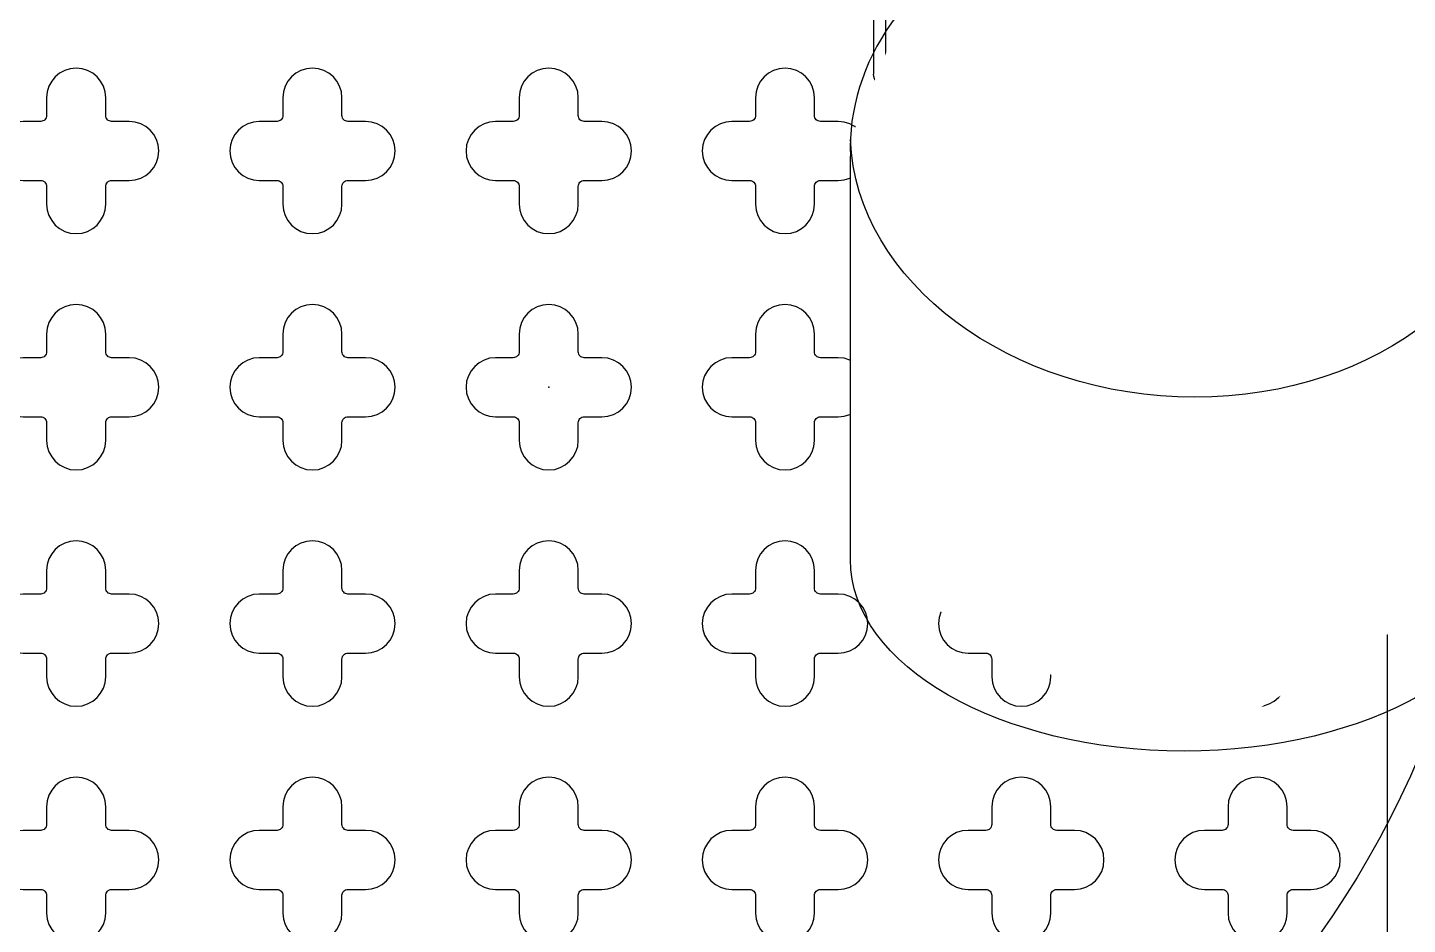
# Model space of a CAD drawing. Header units: millimetres. Extents: x 0 to 1390178, y 0 to 110113.
# Drawn here: x 702442.9 to 702559.7, y 25890.2 to 25966.1 of the extents above; entities that cross this region are included whole.
import ezdxf
from ezdxf.xclip import XClip

# ---------------------------------------------------------------- set-up
doc = ezdxf.new("R2010")
doc.units = ezdxf.units.MM
doc.header["$LTSCALE"] = 100
doc.header["$XCLIPFRAME"] = 0
doc.linetypes.add('X - 단위세대 확장형$0$CENTER', pattern=[65, 60, -2, 1, -2])
doc.linetypes.add('X - 단위세대 확장형$0$X-25$0$HIDDEN2', pattern=[4.7625, 3.175, -1.5875])
for name, color, linetype in [('SYM', 7, 'Continuous'), ('X - 단위세대 확장형$0$0 TILE LINE & HATCH', 8, 'Continuous'), ('X - 단위세대 확장형$0$CENTER', 2, 'X - 단위세대 확장형$0$CENTER'), ('X - 단위세대 확장형$0$DIM', 7, 'Continuous'), ('X - 단위세대 확장형$0$X-25$0$AA-XXXX-PAT1', 9, 'Continuous'), ('X - 단위세대 확장형$0$수전', 6, 'Continuous'), ('X - 단위세대 확장형$0$위생기구', 6, 'Continuous')]:
    doc.layers.add(name, color=color, linetype=linetype)

# ---------------------------------------------------------------- blocks, each defined once
blk = doc.blocks.new('X - 단위세대 확장형$0$X-25$0$육가')
at = {"layer": 'X - 단위세대 확장형$0$X-25$0$AA-XXXX-PAT1'}
blk.add_lwpolyline([(862.31, 226.5), (1004.31, 226.5), (1004.31, 368.5), (862.31, 368.5)], close=True, dxfattribs=at)
for points in [[(908.81, 355), (910.31, 355, -0.414214), (910.81, 354.5), (910.81, 353, 1), (915.81, 353), (915.81, 354.5, -0.414214), (916.31, 355), (917.81, 355, 1), (917.81, 360), (916.31, 360, -0.414214), (915.81, 360.5), (915.81, 362, 1), (910.81, 362), (910.81, 360.5, -0.414214), (910.31, 360), (908.81, 360, 1)], [(928.81, 355), (930.31, 355, -0.414214), (930.81, 354.5), (930.81, 353, 1), (935.81, 353), (935.81, 354.5, -0.414214), (936.31, 355), (937.81, 355, 1), (937.81, 360), (936.31, 360, -0.414214), (935.81, 360.5), (935.81, 362, 1), (930.81, 362), (930.81, 360.5, -0.414214), (930.31, 360), (928.81, 360, 1)], [(948.81, 355), (950.31, 355, -0.414214), (950.81, 354.5), (950.81, 353, 1), (955.81, 353), (955.81, 354.5, -0.414214), (956.31, 355), (957.81, 355, 1), (957.81, 360), (956.31, 360, -0.414214), (955.81, 360.5), (955.81, 362, 1), (950.81, 362), (950.81, 360.5, -0.414214), (950.31, 360), (948.81, 360, 1)], [(968.81, 355), (970.31, 355, -0.414214), (970.81, 354.5), (970.81, 353, 1), (975.81, 353), (975.81, 354.5, -0.414214), (976.31, 355), (977.81, 355, 1), (977.81, 360), (976.31, 360, -0.414214), (975.81, 360.5), (975.81, 362, 1), (970.81, 362), (970.81, 360.5, -0.414214), (970.31, 360), (968.81, 360, 1)], [(908.81, 335), (910.31, 335, -0.414214), (910.81, 334.5), (910.81, 333, 1), (915.81, 333), (915.81, 334.5, -0.414214), (916.31, 335), (917.81, 335, 1), (917.81, 340), (916.31, 340, -0.414214), (915.81, 340.5), (915.81, 342, 1), (910.81, 342), (910.81, 340.5, -0.414214), (910.31, 340), (908.81, 340, 1)], [(928.81, 335), (930.31, 335, -0.414214), (930.81, 334.5), (930.81, 333, 1), (935.81, 333), (935.81, 334.5, -0.414214), (936.31, 335), (937.81, 335, 1), (937.81, 340), (936.31, 340, -0.414214), (935.81, 340.5), (935.81, 342, 1), (930.81, 342), (930.81, 340.5, -0.414214), (930.31, 340), (928.81, 340, 1)], [(948.81, 335), (950.31, 335, -0.414214), (950.81, 334.5), (950.81, 333, 1), (955.81, 333), (955.81, 334.5, -0.414214), (956.31, 335), (957.81, 335, 1), (957.81, 340), (956.31, 340, -0.414214), (955.81, 340.5), (955.81, 342, 1), (950.81, 342), (950.81, 340.5, -0.414214), (950.31, 340), (948.81, 340, 1)], [(968.81, 335), (970.31, 335, -0.414214), (970.81, 334.5), (970.81, 333, 1), (975.81, 333), (975.81, 334.5, -0.414214), (976.31, 335), (977.81, 335, 1), (977.81, 340), (976.31, 340, -0.414214), (975.81, 340.5), (975.81, 342, 1), (970.81, 342), (970.81, 340.5, -0.414214), (970.31, 340), (968.81, 340, 1)], [(908.81, 315), (910.31, 315, -0.414214), (910.81, 314.5), (910.81, 313, 1), (915.81, 313), (915.81, 314.5, -0.414214), (916.31, 315), (917.81, 315, 1), (917.81, 320), (916.31, 320, -0.414214), (915.81, 320.5), (915.81, 322, 1), (910.81, 322), (910.81, 320.5, -0.414214), (910.31, 320), (908.81, 320, 1)], [(928.81, 315), (930.31, 315, -0.414214), (930.81, 314.5), (930.81, 313, 1), (935.81, 313), (935.81, 314.5, -0.414214), (936.31, 315), (937.81, 315, 1), (937.81, 320), (936.31, 320, -0.414214), (935.81, 320.5), (935.81, 322, 1), (930.81, 322), (930.81, 320.5, -0.414214), (930.31, 320), (928.81, 320, 1)], [(948.81, 315), (950.31, 315, -0.414214), (950.81, 314.5), (950.81, 313, 1), (955.81, 313), (955.81, 314.5, -0.414214), (956.31, 315), (957.81, 315, 1), (957.81, 320), (956.31, 320, -0.414214), (955.81, 320.5), (955.81, 322, 1), (950.81, 322), (950.81, 320.5, -0.414214), (950.31, 320), (948.81, 320, 1)], [(968.81, 315), (970.31, 315, -0.414214), (970.81, 314.5), (970.81, 313, 1), (975.81, 313), (975.81, 314.5, -0.414214), (976.31, 315), (977.81, 315, 1), (977.81, 320), (976.31, 320, -0.414214), (975.81, 320.5), (975.81, 322, 1), (970.81, 322), (970.81, 320.5, -0.414214), (970.31, 320), (968.81, 320, 1)], [(908.81, 295), (910.31, 295, -0.414214), (910.81, 294.5), (910.81, 293, 1), (915.81, 293), (915.81, 294.5, -0.414214), (916.31, 295), (917.81, 295, 1), (917.81, 300), (916.31, 300, -0.414214), (915.81, 300.5), (915.81, 302, 1), (910.81, 302), (910.81, 300.5, -0.414214), (910.31, 300), (908.81, 300, 1)], [(928.81, 295), (930.31, 295, -0.414214), (930.81, 294.5), (930.81, 293, 1), (935.81, 293), (935.81, 294.5, -0.414214), (936.31, 295), (937.81, 295, 1), (937.81, 300), (936.31, 300, -0.414214), (935.81, 300.5), (935.81, 302, 1), (930.81, 302), (930.81, 300.5, -0.414214), (930.31, 300), (928.81, 300, 1)], [(948.81, 295), (950.31, 295, -0.414214), (950.81, 294.5), (950.81, 293, 1), (955.81, 293), (955.81, 294.5, -0.414214), (956.31, 295), (957.81, 295, 1), (957.81, 300), (956.31, 300, -0.414214), (955.81, 300.5), (955.81, 302, 1), (950.81, 302), (950.81, 300.5, -0.414214), (950.31, 300), (948.81, 300, 1)], [(968.81, 295), (970.31, 295, -0.414214), (970.81, 294.5), (970.81, 293, 1), (975.81, 293), (975.81, 294.5, -0.414214), (976.31, 295), (977.81, 295, 1), (977.81, 300), (976.31, 300, -0.414214), (975.81, 300.5), (975.81, 302, 1), (970.81, 302), (970.81, 300.5, -0.414214), (970.31, 300), (968.81, 300, 1)], [(908.81, 275), (910.31, 275, -0.414214), (910.81, 274.5), (910.81, 273, 1), (915.81, 273), (915.81, 274.5, -0.414214), (916.31, 275), (917.81, 275, 1), (917.81, 280), (916.31, 280, -0.414214), (915.81, 280.5), (915.81, 282, 1), (910.81, 282), (910.81, 280.5, -0.414214), (910.31, 280), (908.81, 280, 1)], [(928.81, 275), (930.31, 275, -0.414214), (930.81, 274.5), (930.81, 273, 1), (935.81, 273), (935.81, 274.5, -0.414214), (936.31, 275), (937.81, 275, 1), (937.81, 280), (936.31, 280, -0.414214), (935.81, 280.5), (935.81, 282, 1), (930.81, 282), (930.81, 280.5, -0.414214), (930.31, 280), (928.81, 280, 1)], [(948.81, 275), (950.31, 275, -0.414214), (950.81, 274.5), (950.81, 273, 1), (955.81, 273), (955.81, 274.5, -0.414214), (956.31, 275), (957.81, 275, 1), (957.81, 280), (956.31, 280, -0.414214), (955.81, 280.5), (955.81, 282, 1), (950.81, 282), (950.81, 280.5, -0.414214), (950.31, 280), (948.81, 280, 1)], [(968.81, 275), (970.31, 275, -0.414214), (970.81, 274.5), (970.81, 273, 1), (975.81, 273), (975.81, 274.5, -0.414214), (976.31, 275), (977.81, 275, 1), (977.81, 280), (976.31, 280, -0.414214), (975.81, 280.5), (975.81, 282, 1), (970.81, 282), (970.81, 280.5, -0.414214), (970.31, 280), (968.81, 280, 1)], [(908.81, 255), (910.31, 255, -0.414214), (910.81, 254.5), (910.81, 253, 1), (915.81, 253), (915.81, 254.5, -0.414214), (916.31, 255), (917.81, 255, 1), (917.81, 260), (916.31, 260, -0.414214), (915.81, 260.5), (915.81, 262, 1), (910.81, 262), (910.81, 260.5, -0.414214), (910.31, 260), (908.81, 260, 1)], [(928.81, 255), (930.31, 255, -0.414214), (930.81, 254.5), (930.81, 253, 1), (935.81, 253), (935.81, 254.5, -0.414214), (936.31, 255), (937.81, 255, 1), (937.81, 260), (936.31, 260, -0.414214), (935.81, 260.5), (935.81, 262, 1), (930.81, 262), (930.81, 260.5, -0.414214), (930.31, 260), (928.81, 260, 1)], [(948.81, 255), (950.31, 255, -0.414214), (950.81, 254.5), (950.81, 253, 1), (955.81, 253), (955.81, 254.5, -0.414214), (956.31, 255), (957.81, 255, 1), (957.81, 260), (956.31, 260, -0.414214), (955.81, 260.5), (955.81, 262, 1), (950.81, 262), (950.81, 260.5, -0.414214), (950.31, 260), (948.81, 260, 1)], [(968.81, 255), (970.31, 255, -0.414214), (970.81, 254.5), (970.81, 253, 1), (975.81, 253), (975.81, 254.5, -0.414214), (976.31, 255), (977.81, 255, 1), (977.81, 260), (976.31, 260, -0.414214), (975.81, 260.5), (975.81, 262, 1), (970.81, 262), (970.81, 260.5, -0.414214), (970.31, 260), (968.81, 260, 1)]]:
    blk.add_lwpolyline(points, format="xyb", close=True, dxfattribs=at)
at = {"layer": 'X - 단위세대 확장형$0$X-25$0$AA-XXXX-PAT1', "color": 9, "linetype": 'X - 단위세대 확장형$0$X-25$0$HIDDEN2', "ltscale": 10}
blk.add_circle((933.31, 297.5), 80, dxfattribs=at)
at = {"layer": 'X - 단위세대 확장형$0$X-25$0$AA-XXXX-PAT1'}
blk.add_point((933.31, 297.5), dxfattribs=at)
blk = doc.blocks.new('X - 단위세대 확장형$0$A$C82f215e7')
blk.add_wipeout([(65, 155.79), (25, 155.79), (25, 153.79), (26.31, 126.29), (12.26, 126.29), (4.06, 123.05), (0.29, 115.07), (0, 106.29), (0.29, 97.5), (4.06, 89.53), (12.26, 86.29), (61.45, 86.29), (62.5, 85.35), (63.35, 84.21), (69.99, 75.74), (78.52, 69.18), (67.99, 53.47), (67.99, 50.03), (67.97, 16.2), (96.22, 0), (124.47, 16.2), (124.47, 51.75), (119.71, 63.29), (149.97, 63.29), (186.25, 106.29), (143.25, 149.29), (100.25, 149.29), (79.44, 143.91), (63.82, 129.14)]).dxf.layer = 'X - 단위세대 확장형$0$0 TILE LINE & HATCH'
at = {"layer": 'X - 단위세대 확장형$0$수전', "color": 6}
blk.add_line((124.47, 16.2), (124.47, 50.35), dxfattribs=at)
at = {"layer": 'X - 단위세대 확장형$0$수전', "color": 6, "extrusion": (0, 0, -1)}
blk.add_ellipse((96.22, 51.75), major_axis=(28.23, -1.72), ratio=0.769717, start_param=3.062596, end_param=6.26845, dxfattribs=at)
at = {"layer": 'X - 단위세대 확장형$0$수전', "color": 6}
for centre, major_axis, ratio, start_param, end_param in [((96.22, 51.75), (28.23, 1.72), 0.769717, 3.062596, 6.204188), ((96.22, 16.2), (28.25, 0), 0.573576, 3.141593, 6.283185)]:
    blk.add_ellipse(centre, major_axis=major_axis, ratio=ratio, start_param=start_param, end_param=end_param, dxfattribs=at)
blk = doc.blocks.new('X - 단위세대 확장형$0$KBY-030C(TOP)')
blk.add_wipeout([(1008.73, -1662.94), (1013.73, -1662.94), (1020.73, -1682.44), (1020.73, -1682.69), (1021.33, -1682.69), (1022.73, -1681.29), (1022.73, -1681.06), (1048.23, -1681.06), (1048.58, -1681.21), (1048.73, -1681.56), (1048.73, -1705.5), (1049.04, -1705.51), (1049.77, -1706.9), (1050, -1706.9), (1050.73, -1705.5), (1050.86, -1705.51), (1051.23, -1705.77), (1052.4, -1703.75), (1062.56, -1703.75), (1063.73, -1705.77), (1063.73, -1709.25), (1064.08, -1709.4), (1064.23, -1709.75), (1064.23, -1702), (1064.52, -1701.29), (1065.23, -1701), (1107.23, -1701), (1107.94, -1701.29), (1108.23, -1702), (1108.23, -1759.72), (1113.56, -1760.41), (1122.3, -1760.97), (1124.59, -1761), (1194.56, -1761), (1198.53, -1762.23), (1201.11, -1765.48), (1203.54, -1778.5), (1201.12, -1791.51), (1198.53, -1794.77), (1194.56, -1796), (1124.59, -1796), (1114.4, -1796.51), (1108.22, -1797.29), (1108.23, -1855), (1107.94, -1855.71), (1107.23, -1856), (1065.23, -1856), (1064.52, -1855.71), (1064.23, -1855), (1064.23, -1847.25), (1064.08, -1847.61), (1063.73, -1847.75), (1063.73, -1851.23), (1062.56, -1853.25), (1052.4, -1853.25), (1051.23, -1851.23), (1051.23, -1850.2), (1051.18, -1850.1), (1050.95, -1850.1), (1050.21, -1851.5), (1048.73, -1851.5), (1048.73, -1871.49), (1048.23, -1871.99), (1022.73, -1871.99), (1022.73, -1871.76), (1021.33, -1870.36), (1020.73, -1870.36), (1020.73, -1870.61), (1013.73, -1890.11), (1008.73, -1890.11), (1008.73, -1830.11), (1013.73, -1830.11), (1020.73, -1849.61), (1020.73, -1850.27), (1020.96, -1849.86), (1021.33, -1849.86), (1022.73, -1848.46), (1022.73, -1848.23), (1024.7, -1847.83), (1027.61, -1846.66), (1030.29, -1844.94), (1032.36, -1842.78), (1032.77, -1841.95), (1035.12, -1834.47), (1037.86, -1825.9), (1037.86, -1825.63), (1038.21, -1825.65), (1048.73, -1825.65), (1048.73, -1825.5), (1049.31, -1825.5), (1050.05, -1826.92), (1050.3, -1826.92), (1051.01, -1825.5), (1051.25, -1825.74), (1052.4, -1823.75), (1062.56, -1823.75), (1063.73, -1825.77), (1063.73, -1829.25), (1064.08, -1829.4), (1064.23, -1829.75), (1064.23, -1727.25), (1064.08, -1727.61), (1063.73, -1727.75), (1063.73, -1731.23), (1062.56, -1733.25), (1052.4, -1733.25), (1051.23, -1731.23), (1051.23, -1730.73), (1050.9, -1730.09), (1050.67, -1730.1), (1049.95, -1731.49), (1048.73, -1731.5), (1048.73, -1731.39), (1038.15, -1731.35), (1038.06, -1731.4), (1037.81, -1730.89), (1032.87, -1712.27), (1030.88, -1709), (1027.81, -1706.57), (1022.73, -1704.82), (1022.73, -1704.59), (1021.33, -1703.19), (1020.73, -1703.19), (1020.73, -1703.44), (1013.73, -1722.94), (1008.73, -1722.94)]).dxf.layer = 'X - 단위세대 확장형$0$0 TILE LINE & HATCH'
at = {"layer": 'X - 단위세대 확장형$0$CENTER', "color": 1, "linetype": 'X - 단위세대 확장형$0$CENTER'}
blk.add_line((1030.06, -1718.5), (1119.3, -1718.5), dxfattribs=at)
at = {"layer": 'X - 단위세대 확장형$0$위생기구', "linetype": 'Continuous'}
for p, q in [((1065.23, -1701), (1107.23, -1701)), ((1064.23, -1702), (1108.23, -1702)), ((1108.23, -1702), (1108.23, -1759.72))]:
    blk.add_line(p, q, dxfattribs=at)
blk.add_arc((1107.23, -1702), 1, 0, 90, dxfattribs=at)
at = {"layer": 'X - 단위세대 확장형$0$0 TILE LINE & HATCH', "rotation": 90}
blk.add_blockref('X - 단위세대 확장형$0$A$C82f215e7', (1164.52, -1823.5), dxfattribs=at)
blk = doc.blocks.new('X - 단위세대 확장형$0$KBY-030C평+슬라이드바')
at = {"layer": 'X - 단위세대 확장형$0$DIM'}
blk.add_blockref('X - 단위세대 확장형$0$KBY-030C(TOP)', (8273.86, 15973.24), dxfattribs=at)
blk = doc.blocks.new('X - 단위세대 확장형$0$A$C188F32DF')
at = {"layer": 'X - 단위세대 확장형$0$X-25$0$AA-XXXX-PAT1', "xscale": -1}
blk.add_blockref('X - 단위세대 확장형$0$X-25$0$육가', (1793.31, 12.5), dxfattribs=at)
at = {"extrusion": (0, 0, -1), "xscale": -1, "zscale": -1, "rotation": 180}
blk.add_blockref('X - 단위세대 확장형$0$KBY-030C평+슬라이드바', (-10267.59, 14609.74), dxfattribs=at)
blk = doc.blocks.new('X - 단위세대 확장형$0$A$C6f67e9a2')
ref = blk.add_blockref('X - 단위세대 확장형$0$A$C188F32DF', (3545, -23987.52), dxfattribs=dict(xscale=-1, rotation=270))
XClip(ref).set_block_clipping_path([(264.9999999981, -934.8789080523), (1164.9999999981, 7747.5220021408)])
blk = doc.blocks.new('X - 단위세대 확장형', base_point=(-475.36, -286.73))
blk.add_blockref('X - 단위세대 확장형$0$A$C6f67e9a2', (45881.98, 64955.63))

msp = doc.modelspace()

# ---------------------------------------------------------------- block references
at = {"layer": 'SYM'}
ref = msp.add_blockref('X - 단위세대 확장형', (652274.72, -16179.14), dxfattribs=at)
XClip(ref).set_block_clipping_path([(27286.2339647645, 22495.2025850526), (88213.6007378809, 68689.6277392105)])

doc.saveas('drawing.dxf')
